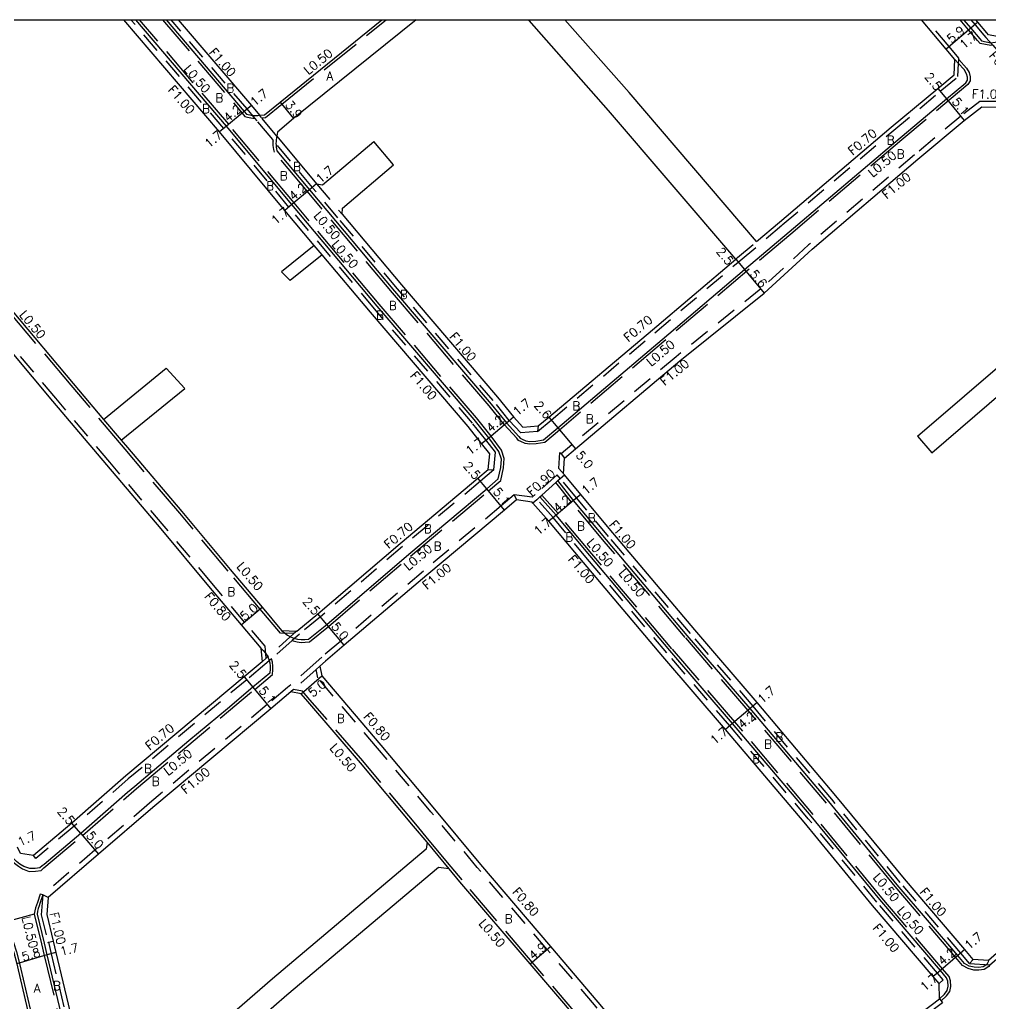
# Model space of a CAD drawing. Header units: metres. Extents: x -8800 to -8000, y -111600 to -110998.
# Drawn here: x -8624 to -8446.2, y -111180.1 to -111000 of the extents above; entities that cross this region are included whole.
import ezdxf

# ---------------------------------------------------------------- set-up
doc = ezdxf.new("R2010")
doc.units = ezdxf.units.M
doc.header["$LTSCALE"] = 2.5
doc.linetypes.add('22320', pattern=[2.5, 1.5, -1])
doc.linetypes.add('22330', pattern=[4, 3, -1])
for name, color, linetype in [('2101000', 7, 'Continuous'), ('2102000', 4, 'Continuous'), ('2102001', 191, 'Continuous'), ('2213000', 3, 'Continuous'), ('2227000', 1, 'Continuous'), ('2232000', 120, '22320'), ('2233000', 120, '22330'), ('9201100', 215, 'Continuous'), ('9201500', 222, 'Continuous'), ('9202100', 82, 'Continuous'), ('9202200', 82, 'Continuous'), ('9203500', 155, 'Continuous'), ('999', 7, 'Continuous')]:
    doc.layers.add(name, color=color, linetype=linetype)
doc.styles.add('Dm_Anotation', font='txt.shx', dxfattribs={"bigfont": 'pscdm.shx'})

msp = doc.modelspace()

# ---------------------------------------------------------------- linework, layer by layer
at = {"layer": '2101000'}
for points in [[(-8651.94, -111000), (-8659.99, -111005.5), (-8662.35, -111007.11), (-8662.47, -111009.81), (-8660.96, -111011.51), (-8652.35, -111021.56), (-8643.98, -111031.53), (-8635.95, -111040.92), (-8625.4, -111053.29), (-8614.19, -111066.59), (-8608.63, -111073.18)], [(-8570.05, -111041.34), (-8575.42, -111034.95), (-8587.39, -111020.56), (-8604.93, -111000)], [(-8594.95, -111000), (-8581.54, -111015.71), (-8580.07, -111017.48), (-8579.17, -111017.42), (-8576.29, -111015.09), (-8557.67, -111000)], [(-8551.35, -111000), (-8573.83, -111018.12), (-8576.76, -111020.62), (-8576.89, -111021.31), (-8569.6, -111030.07)], [(-8530.67, -111000.15), (-8530.79, -111000)], [(-8489, -111040.64), (-8484.77, -111037.06), (-8464.33, -111019.71), (-8455.79, -111012.58), (-8452.8, -111010.08), (-8452.65, -111007.28), (-8454.26, -111005.38), (-8458.78, -111000)], [(-8439.7, -111000), (-8441.27, -111001.33), (-8443.64, -111003.32), (-8446.49, -111002.78), (-8446.83, -111002.4), (-8448.44, -111000.48), (-8448.85, -111000)], [(-8440.69, -111167.22), (-8446.52, -111172.23), (-8449.32, -111172.06), (-8450.85, -111170.26), (-8461.92, -111157.32), (-8474.47, -111142.08), (-8488.89, -111125.03), (-8500.34, -111111.73), (-8515.35, -111093.98), (-8521.22, -111086.93), (-8524.21, -111083.35), (-8524.36, -111083.16), (-8524.18, -111080.27), (-8522.18, -111078.58), (-8503.08, -111062.49), (-8487.59, -111050.05), (-8478.8, -111042), (-8459.44, -111025.53), (-8450.95, -111018.43), (-8447.74, -111015.97), (-8444.94, -111016)], [(-8564.92, -111035.64), (-8554.05, -111048.55), (-8536.46, -111069.11), (-8533.55, -111072.71), (-8531.79, -111074.6), (-8528.99, -111074.38), (-8527.08, -111072.77), (-8508.09, -111056.77), (-8492.82, -111043.86)], [(-8605.41, -111076.98), (-8604.26, -111078.34), (-8594.3, -111090.05), (-8585.43, -111100.64), (-8579.58, -111107.59), (-8576, -111111.81), (-8573.2, -111111.94), (-8569.36, -111108.81), (-8554.31, -111095.93), (-8540.05, -111083.96), (-8538.16, -111082.37), (-8537.85, -111079.49), (-8539.39, -111077.58), (-8541.84, -111074.51), (-8559.75, -111053.58), (-8568.6, -111043.06)], [(-8629.22, -111056.51), (-8618.01, -111069.82), (-8608.11, -111081.53), (-8598.15, -111093.23), (-8589.39, -111103.7), (-8583.4, -111110.81), (-8579.82, -111115.06), (-8579.55, -111117.55), (-8582.86, -111120.32), (-8604.54, -111138.47), (-8614.45, -111147.11), (-8621.49, -111153.02), (-8623.85, -111152.64), (-8624.4, -111151.51)], [(-8473.97, -111193.29), (-8455.49, -111179.26), (-8455.55, -111176.46), (-8456.63, -111175.2), (-8467.75, -111162.19), (-8480.3, -111146.95), (-8494.68, -111129.95), (-8506.17, -111116.6), (-8520.71, -111099.41), (-8527.04, -111091.82), (-8529.96, -111088.5), (-8530.1, -111088.33), (-8532.97, -111087.94), (-8535.17, -111089.78), (-8549.39, -111101.73), (-8564.52, -111114.53), (-8567.96, -111117.45), (-8569, -111118.38), (-8568.65, -111120.14), (-8557.83, -111132.84), (-8548.03, -111144.53), (-8539.58, -111154.69), (-8526.75, -111169.71), (-8518.06, -111179.86), (-8509.56, -111190.07)], [(-8549.36, -111150.6), (-8551.82, -111147.65), (-8561.53, -111136.05), (-8571.2, -111124.84), (-8572.43, -111123.41), (-8574.3, -111123.07), (-8577.98, -111126.15), (-8599.59, -111144.24), (-8609.56, -111152.8), (-8618.8, -111160.74), (-8619.03, -111163.83), (-8617.84, -111168.69), (-8617.34, -111170.81), (-8612.84, -111189.72), (-8610.59, -111199.72), (-8610.16, -111201.63), (-8609.75, -111203.01)], [(-8537.07, -111228.89), (-8528.75, -111225.18), (-8517.88, -111220.26), (-8504.81, -111214.42), (-8499.47, -111211.63), (-8499.07, -111210.08), (-8513.33, -111193.21), (-8521.83, -111183), (-8530.47, -111172.89), (-8543.34, -111157.83), (-8545.32, -111155.45)], [(-8628.51, -111161.56), (-8626.71, -111165.73), (-8625.04, -111170.78), (-8624.54, -111172.89), (-8624.29, -111173.96), (-8622.29, -111182.35), (-8623.42, -111184.05), (-8626.66, -111184.49), (-8644.58, -111186.1), (-8659.83, -111187.81)]]:
    msp.add_lwpolyline(points, dxfattribs=at)
at = {"layer": '2102000'}
for points in [[(-8492.82, -111043.86), (-8516.13, -111016.63), (-8530.67, -111000.15)], [(-8489, -111040.64), (-8512.36, -111013.35), (-8524.14, -111000)], [(-8569.6, -111030.07), (-8568.49, -111030.22), (-8559.14, -111022.32)], [(-8564.92, -111035.64), (-8564.84, -111034.5), (-8555.49, -111026.6)], [(-8570.05, -111041.34), (-8576.02, -111046.14)], [(-8568.6, -111043.06), (-8574.46, -111047.77)], [(-8459.53, -111076.25), (-8433.7, -111054.09), (-8421.95, -111043.73)], [(-8456.92, -111079.29), (-8431.07, -111057.11), (-8419.35, -111046.77)], [(-8608.63, -111073.18), (-8597.18, -111063.82)], [(-8605.41, -111076.98), (-8593.75, -111067.55)], [(-8549.36, -111150.6), (-8549.52, -111151.9), (-8577.65, -111175.6), (-8594.34, -111190.09), (-8609.75, -111203.01)], [(-8545.32, -111155.45), (-8547.25, -111155.24), (-8575.03, -111178.62), (-8591.75, -111193.14), (-8608.51, -111207.26)]]:
    msp.add_lwpolyline(points, dxfattribs=at)
at = {"layer": '2102001'}
for points in [[(-8555.49, -111026.6), (-8559.14, -111022.32)], [(-8574.46, -111047.77), (-8576.02, -111046.14)], [(-8593.75, -111067.55), (-8597.18, -111063.82)], [(-8459.53, -111076.25), (-8456.92, -111079.29)]]:
    msp.add_lwpolyline(points, dxfattribs=at)
at = {"layer": '2213000'}
for points in [[(-8576, -111111.81), (-8575.51, -111112.27), (-8574.96, -111112.68), (-8574.37, -111113), (-8573.74, -111113.25), (-8573.09, -111113.42), (-8572.42, -111113.51), (-8571.74, -111113.5), (-8571.07, -111113.41), (-8567.75, -111110.72), (-8552.7, -111097.84), (-8538.44, -111085.88), (-8536.31, -111084.08), (-8535.87, -111081.99), (-8535.72, -111080.44), (-8536.2, -111079.08), (-8538.04, -111076.54), (-8540.71, -111073.23), (-8558.5, -111052.44), (-8574.12, -111033.86), (-8586.08, -111019.48), (-8602.7, -111000)], [(-8597.18, -111000), (-8582.85, -111016.79), (-8582.43, -111017.3), (-8582.14, -111017.38), (-8581.85, -111017.45), (-8581.56, -111017.5), (-8581.26, -111017.53), (-8580.96, -111017.54), (-8580.66, -111017.54), (-8580.36, -111017.52), (-8580.07, -111017.48)], [(-8451.07, -111000), (-8449.74, -111001.58), (-8448.13, -111003.49), (-8447.77, -111003.89), (-8446.09, -111004.23), (-8444.95, -111004.05), (-8443.64, -111003.32)], [(-8576.89, -111021.31), (-8576.96, -111021.64), (-8577.01, -111021.98), (-8577.03, -111022.31), (-8577.04, -111022.65), (-8577.03, -111022.99), (-8576.99, -111023.33), (-8576.94, -111023.67), (-8576.86, -111024), (-8570.9, -111031.16), (-8555.31, -111049.7), (-8537.61, -111070.39), (-8534.84, -111073.81), (-8532.55, -111076.31), (-8532.28, -111076.61), (-8531.95, -111076.78), (-8531.24, -111077.1), (-8530.52, -111077.23), (-8529.44, -111077.2), (-8528.03, -111076.93), (-8525.4, -111074.76), (-8506.32, -111058.55), (-8491.21, -111045.77), (-8483.03, -111038.86), (-8462.7, -111021.61), (-8454.19, -111014.5), (-8450.65, -111011.54), (-8450.38, -111011.06), (-8450.36, -111010.54), (-8450.55, -111009.89), (-8450.95, -111009.15), (-8451.99, -111008.01), (-8452.65, -111007.28)], [(-8446.52, -111172.23), (-8446.55, -111172.5), (-8446.82, -111172.98), (-8447.47, -111173.42), (-8448.31, -111173.51), (-8449.14, -111173.5), (-8450.07, -111173.28), (-8450.9, -111172.83), (-8452.14, -111171.37), (-8463.23, -111158.4), (-8475.78, -111143.15), (-8490.18, -111126.14), (-8501.69, -111112.76), (-8516.5, -111095.25), (-8522.54, -111088.01), (-8525.38, -111084.4), (-8524.95, -111084.02), (-8524.21, -111083.35)], [(-8455.49, -111179.26), (-8454.57, -111178.4), (-8454.06, -111177.73), (-8453.89, -111176.97), (-8453.96, -111176.07), (-8454.18, -111175.44), (-8455.33, -111174.1), (-8466.44, -111161.11), (-8479.01, -111145.84), (-8493.39, -111128.85), (-8504.88, -111115.5), (-8519.57, -111098.13), (-8525.74, -111090.72), (-8528.68, -111087.38), (-8529.2, -111087.84), (-8529.27, -111087.91), (-8529.96, -111088.5)], [(-8579.82, -111115.06), (-8579.36, -111115.5), (-8578.95, -111116), (-8578.62, -111116.55), (-8578.37, -111117.13), (-8578.19, -111117.74), (-8578.1, -111118.38), (-8578.09, -111119.01), (-8578.14, -111119.47)], [(-8585.95, -111126.17), (-8592.99, -111132.06)], [(-8619.53, -111154.65), (-8619.86, -111154.92), (-8620.3, -111155.28), (-8621.15, -111155.43), (-8622.14, -111155.44), (-8623.23, -111155.04), (-8623.94, -111154.59), (-8624.6, -111154.11), (-8625.24, -111153.48), (-8625.93, -111152.24), (-8632.46, -111137.98), (-8633.14, -111136.57)], [(-8599.28, -111137.33), (-8602.91, -111140.37), (-8604.23, -111141.52)], [(-8618.8, -111160.74), (-8619.77, -111160.25), (-8620.28, -111161.79), (-8620.44, -111162.27), (-8620.58, -111162.76), (-8620.7, -111163.25), (-8620.8, -111163.75), (-8619.49, -111169.09), (-8618.99, -111171.21), (-8614.48, -111190.15), (-8612.25, -111200.09), (-8611.81, -111202.03), (-8611.6, -111202.23), (-8611.37, -111202.41), (-8611.13, -111202.57), (-8610.87, -111202.71), (-8610.6, -111202.83), (-8610.33, -111202.91), (-8610.04, -111202.98), (-8609.75, -111203.01)]]:
    msp.add_lwpolyline(points, dxfattribs=at)
at = {"layer": '2227000'}
for points in [[(-8578.14, -111119.47), (-8578.16, -111119.65), (-8581.26, -111122.24), (-8585.95, -111126.17)], [(-8592.99, -111132.06), (-8599.28, -111137.33)], [(-8604.23, -111141.52), (-8612.82, -111149.01), (-8619.53, -111154.65)]]:
    msp.add_lwpolyline(points, dxfattribs=at)
at = {"layer": '2232000'}
for points in [[(-8538.16, -111082.37), (-8537.16, -111082.45), (-8536.82, -111079.18), (-8538.61, -111076.95), (-8541.07, -111073.87), (-8558.99, -111052.93), (-8574.66, -111034.31), (-8586.62, -111019.92), (-8603.62, -111000)], [(-8528.99, -111074.38), (-8529.11, -111075.39), (-8532.19, -111075.63), (-8534.3, -111073.37), (-8537.23, -111069.75), (-8554.82, -111049.2), (-8565.68, -111036.28), (-8570.27, -111030.83), (-8570.37, -111030.71), (-8577.52, -111022.11), (-8577.95, -111021.6), (-8580.5, -111018.52), (-8580.9, -111018.04), (-8582.31, -111016.35), (-8596.26, -111000)], [(-8529.11, -111075.39), (-8526.63, -111073.31), (-8507.64, -111057.31), (-8492.37, -111044.4), (-8492.02, -111044.11), (-8484.32, -111037.59), (-8463.88, -111020.24), (-8455.34, -111013.12), (-8452.11, -111010.42), (-8451.99, -111008.01), (-8451.95, -111007.31), (-8451.94, -111007.04), (-8453.72, -111004.93), (-8457.87, -111000)], [(-8449.76, -111000), (-8448.98, -111000.93), (-8447.36, -111002.86), (-8447.01, -111003.25), (-8445.74, -111004.68), (-8441.43, -111009.56), (-8439.33, -111011.94), (-8438.69, -111012.71), (-8437.56, -111014.08), (-8428.19, -111025.4), (-8419.83, -111035.43), (-8417.3, -111038.45)], [(-8578.81, -111116.9), (-8579.05, -111114.73), (-8582.79, -111110.29), (-8588.78, -111103.19), (-8597.54, -111092.72), (-8607.5, -111081.02), (-8617.39, -111069.31), (-8628.61, -111056), (-8638.68, -111044.2), (-8647.15, -111034.29), (-8655.52, -111024.32), (-8664.15, -111014.25), (-8667.33, -111010.53)], [(-8444.13, -111015.41), (-8444.46, -111015), (-8448.07, -111014.97), (-8451.57, -111017.65), (-8460.09, -111024.77), (-8479.46, -111041.25), (-8488.24, -111049.29), (-8503.71, -111061.71), (-8522.83, -111077.82), (-8524.82, -111079.5)], [(-8576.89, -111021.31), (-8577.18, -111020.96), (-8579.67, -111017.96), (-8579.73, -111017.88), (-8580.07, -111017.48)], [(-8569.6, -111030.07), (-8564.92, -111035.64)], [(-8492.82, -111043.86), (-8492.48, -111043.57), (-8489, -111040.64)], [(-8568.6, -111043.06), (-8570.05, -111041.34)], [(-8525.2, -111082.15), (-8525.02, -111079.25), (-8524.82, -111079.5), (-8524.18, -111080.27)], [(-8524.95, -111084.02), (-8524.21, -111083.35), (-8525.2, -111082.15)], [(-8537.16, -111082.45), (-8539.6, -111084.5), (-8553.86, -111096.47), (-8568.91, -111109.35), (-8572.76, -111112.48), (-8574.08, -111113.66), (-8577.88, -111117.01), (-8579.1, -111118.08), (-8582.41, -111120.86), (-8604.09, -111139.01), (-8614, -111147.65), (-8621.03, -111153.56), (-8621.49, -111153.02)], [(-8525.53, -111083.32), (-8529.55, -111086.95), (-8530.08, -111087.43)], [(-8449.32, -111172.06), (-8449.99, -111172.81), (-8451.61, -111170.91), (-8462.69, -111157.96), (-8475.23, -111142.72), (-8489.65, -111125.68), (-8501.1, -111112.38), (-8516.12, -111094.63), (-8521.99, -111087.57), (-8524.95, -111084.02), (-8525.53, -111083.32)], [(-8455.55, -111176.46), (-8454.79, -111175.81), (-8455.87, -111174.55), (-8466.99, -111161.55), (-8479.53, -111146.31), (-8493.92, -111129.3), (-8505.41, -111115.95), (-8519.95, -111098.77), (-8526.28, -111091.17), (-8529.2, -111087.84), (-8528.68, -111087.38), (-8528.31, -111087.04), (-8525.75, -111084.74), (-8525.38, -111084.4), (-8524.95, -111084.02)], [(-8533.38, -111086.98), (-8535.81, -111089.02), (-8550.04, -111100.96), (-8565.16, -111113.77), (-8568.62, -111116.7), (-8569.66, -111117.63), (-8574.95, -111122.3), (-8578.63, -111125.39), (-8600.24, -111143.48), (-8610.22, -111152.05), (-8619.77, -111160.25), (-8620.04, -111163.92), (-8618.81, -111168.92), (-8618.81, -111168.93), (-8618.72, -111168.9), (-8617.84, -111168.69)], [(-8530.08, -111087.43), (-8533.38, -111086.98), (-8532.97, -111087.94)], [(-8529.2, -111087.84), (-8529.27, -111087.91), (-8529.96, -111088.5)], [(-8573.2, -111111.94), (-8573.74, -111112.41), (-8578.81, -111116.9), (-8579.55, -111117.55)], [(-8569, -111118.38), (-8569.69, -111118.99), (-8573.83, -111122.65), (-8574.3, -111123.07)], [(-8494.74, -111208.72), (-8495.86, -111207.37), (-8510.17, -111190.59), (-8518.68, -111180.38), (-8527.35, -111170.23), (-8540.19, -111155.21), (-8548.65, -111145.05), (-8558.44, -111133.36), (-8569.39, -111120.5), (-8569.69, -111118.99)], [(-8449.99, -111172.81), (-8446.25, -111173.05), (-8440.17, -111167.83), (-8415.97, -111147.04), (-8408.24, -111140.55), (-8407.47, -111139.91), (-8406.23, -111138.87), (-8406.3, -111138.79), (-8406.75, -111138.26)], [(-8618.72, -111168.9), (-8618.21, -111171.02), (-8613.71, -111189.92), (-8611.47, -111199.91), (-8611.03, -111201.85), (-8610.62, -111203.27), (-8610.59, -111203.35), (-8609.49, -111207.13), (-8609.38, -111207.51), (-8609.04, -111208.66), (-8605.86, -111219.7), (-8603.59, -111228.07), (-8600.32, -111239.96), (-8598.77, -111246.31)], [(-8455.49, -111179.26), (-8455.19, -111179.66), (-8454.95, -111179.98), (-8473.42, -111194.01), (-8489.35, -111206.02), (-8492.51, -111208.4), (-8499.02, -111212.42), (-8504.42, -111215.23), (-8517.51, -111221.08), (-8528.38, -111226), (-8536.71, -111229.71), (-8539.52, -111230.97), (-8543.72, -111232.84), (-8553.78, -111237.42), (-8572.96, -111246.31)]]:
    msp.add_lwpolyline(points, dxfattribs=at)
at = {"layer": '2233000'}
for points in [[(-8574.08, -111113.66), (-8573.9, -111113.73), (-8573.18, -111113.91), (-8572.45, -111114.01), (-8571.71, -111114), (-8570.87, -111113.89), (-8567.43, -111111.1), (-8552.38, -111098.22), (-8538.12, -111086.26), (-8535.85, -111084.36), (-8535.38, -111082.07), (-8535.21, -111080.37), (-8535.75, -111078.84), (-8537.64, -111076.24), (-8540.32, -111072.91), (-8558.11, -111052.11), (-8573.73, -111033.54), (-8585.7, -111019.16), (-8602.04, -111000)], [(-8597.84, -111000), (-8583.23, -111017.11), (-8582.72, -111017.73), (-8582.27, -111017.86), (-8581.95, -111017.94), (-8581.63, -111017.99), (-8581.3, -111018.03), (-8580.97, -111018.04), (-8580.9, -111018.04)], [(-8579.67, -111017.96), (-8578.98, -111017.91), (-8575.97, -111015.48), (-8556.87, -111000)], [(-8445.74, -111004.68), (-8446.1, -111004.74), (-8448.04, -111004.35), (-8448.51, -111003.82), (-8450.18, -111001.84), (-8451.72, -111000)], [(-8573.74, -111112.41), (-8576.24, -111112.3), (-8579.96, -111107.91), (-8585.81, -111100.96), (-8594.68, -111090.37), (-8604.65, -111078.66), (-8614.58, -111066.91), (-8625.78, -111053.61), (-8636.33, -111041.24), (-8644.36, -111031.85), (-8652.73, -111021.88), (-8661.34, -111011.84), (-8662.97, -111009.99), (-8662.87, -111007.46)], [(-8451.95, -111007.31), (-8450.54, -111008.86), (-8450.08, -111009.7), (-8449.86, -111010.47), (-8449.88, -111011.19), (-8450.28, -111011.89), (-8462.38, -111021.99), (-8482.71, -111039.25), (-8506, -111058.93), (-8525.08, -111075.14), (-8527.81, -111077.4), (-8529.39, -111077.69), (-8530.55, -111077.73), (-8531.39, -111077.58), (-8532.16, -111077.23), (-8532.59, -111077.02), (-8532.92, -111076.65), (-8535.22, -111074.14), (-8537.99, -111070.71), (-8555.69, -111050.02), (-8571.29, -111031.48), (-8577.32, -111024.23), (-8577.43, -111023.77), (-8577.49, -111023.4), (-8577.53, -111023.03), (-8577.54, -111022.66), (-8577.53, -111022.29), (-8577.52, -111022.11)], [(-8608.63, -111073.18), (-8605.41, -111076.98)], [(-8446.25, -111173.05), (-8446.44, -111173.33), (-8447.29, -111173.9), (-8448.29, -111174.02), (-8449.21, -111174), (-8450.25, -111173.75), (-8451.27, -111173.15), (-8452.52, -111171.69), (-8463.62, -111158.72), (-8476.17, -111143.47), (-8490.56, -111126.47), (-8502.07, -111113.09), (-8516.89, -111095.57), (-8522.93, -111088.32), (-8525.75, -111084.74)], [(-8455.19, -111179.66), (-8454.19, -111178.74), (-8453.6, -111177.94), (-8453.39, -111177.01), (-8453.46, -111175.97), (-8453.74, -111175.18), (-8454.96, -111173.77), (-8466.06, -111160.79), (-8478.62, -111145.52), (-8493.01, -111128.53), (-8504.5, -111115.17), (-8519.19, -111097.81), (-8525.36, -111090.4), (-8528.31, -111087.04)], [(-8633.14, -111136.57), (-8633.59, -111136.78), (-8626.39, -111152.44), (-8625.66, -111153.76), (-8624.95, -111154.46), (-8624.23, -111154.99), (-8623.45, -111155.49), (-8622.23, -111155.94), (-8621.11, -111155.93), (-8620.08, -111155.75), (-8619.54, -111155.31), (-8612.5, -111149.39), (-8602.58, -111140.75), (-8580.94, -111122.63), (-8577.69, -111119.9), (-8577.59, -111119.04), (-8577.6, -111118.34), (-8577.7, -111117.64), (-8577.88, -111117.01)], [(-8498.85, -111211.26), (-8498.52, -111209.96), (-8512.94, -111192.88), (-8521.45, -111182.68), (-8530.09, -111172.57), (-8542.96, -111157.51), (-8544.94, -111155.13), (-8548.98, -111150.28), (-8551.43, -111147.32), (-8561.15, -111135.72), (-8570.82, -111124.51), (-8572.17, -111122.95), (-8573.83, -111122.65)], [(-8638.5, -111140.07), (-8638.06, -111139.84), (-8633.91, -111148.59), (-8631.37, -111154.78), (-8629.84, -111157.76), (-8628.05, -111161.36), (-8628.05, -111161.36), (-8626.24, -111165.55), (-8624.56, -111170.64), (-8624.05, -111172.78), (-8623.8, -111173.84), (-8621.81, -111182.23), (-8621.76, -111182.44), (-8623.13, -111184.52), (-8626.61, -111184.99), (-8644.53, -111186.6), (-8659.77, -111188.31), (-8659.83, -111187.81)], [(-8545.32, -111155.45), (-8549.36, -111150.6)], [(-8619.77, -111160.25), (-8620.25, -111160.1), (-8620.75, -111161.62), (-8620.92, -111162.12), (-8621.07, -111162.63), (-8621.19, -111163.14), (-8621.31, -111163.76), (-8619.98, -111169.21), (-8619.48, -111171.33), (-8614.97, -111190.26), (-8612.73, -111200.2), (-8612.26, -111202.28), (-8611.93, -111202.61), (-8611.67, -111202.82), (-8611.39, -111203), (-8611.09, -111203.16), (-8610.78, -111203.29), (-8610.59, -111203.35)]]:
    msp.add_lwpolyline(points, dxfattribs=at)
at = {"layer": '9201100'}
for points in [[(-8448.44, -111000.48), (-8449.74, -111001.58)], [(-8449.74, -111001.58), (-8454.26, -111005.38)], [(-8455.79, -111012.58), (-8454.19, -111014.5)], [(-8576.29, -111015.09), (-8573.83, -111018.12)], [(-8454.19, -111014.5), (-8450.95, -111018.43)], [(-8582.85, -111016.79), (-8586.08, -111019.48)], [(-8581.54, -111015.71), (-8582.85, -111016.79)], [(-8586.08, -111019.48), (-8587.39, -111020.56)], [(-8570.9, -111031.16), (-8574.12, -111033.86)], [(-8569.6, -111030.07), (-8570.9, -111031.16)], [(-8574.12, -111033.86), (-8575.42, -111034.95)], [(-8492.82, -111043.86), (-8491.21, -111045.77)], [(-8491.21, -111045.77), (-8487.59, -111050.05)], [(-8534.84, -111073.81), (-8533.55, -111072.71)], [(-8527.08, -111072.77), (-8525.4, -111074.76)], [(-8538.04, -111076.54), (-8534.84, -111073.81)], [(-8525.4, -111074.76), (-8522.18, -111078.58)], [(-8539.39, -111077.58), (-8538.04, -111076.54)], [(-8538.44, -111085.88), (-8540.05, -111083.96)], [(-8535.17, -111089.78), (-8538.44, -111085.88)], [(-8521.22, -111086.93), (-8522.54, -111088.01)], [(-8522.54, -111088.01), (-8525.74, -111090.72)], [(-8525.74, -111090.72), (-8527.04, -111091.82)], [(-8583.4, -111110.81), (-8579.58, -111107.59)], [(-8567.75, -111110.72), (-8569.36, -111108.81)], [(-8564.52, -111114.53), (-8567.75, -111110.72)], [(-8582.86, -111120.32), (-8581.26, -111122.24)], [(-8572.43, -111123.41), (-8568.65, -111120.14)], [(-8581.26, -111122.24), (-8577.98, -111126.15)], [(-8488.89, -111125.03), (-8490.18, -111126.14)], [(-8490.18, -111126.14), (-8493.39, -111128.85)], [(-8493.39, -111128.85), (-8494.68, -111129.95)], [(-8612.82, -111149.01), (-8614.45, -111147.11)], [(-8612.82, -111149.01), (-8609.56, -111152.8)], [(-8530.47, -111172.89), (-8526.75, -111169.71)], [(-8450.85, -111170.26), (-8452.14, -111171.37)], [(-8618.99, -111171.21), (-8624.54, -111172.89)], [(-8617.34, -111170.81), (-8618.99, -111171.21)], [(-8452.14, -111171.37), (-8455.33, -111174.1)], [(-8455.33, -111174.1), (-8456.63, -111175.2)]]:
    msp.add_lwpolyline(points, dxfattribs=at)
at = {"layer": '9202200'}
msp.add_lwpolyline([(-8621.31, -111163.76), (-8626.9, -111165.28)], dxfattribs=at)
at = {"layer": '999'}
msp.add_lwpolyline([(-8800, -111000), (-8000, -111000), (-8000, -111600), (-8800, -111600)], close=True, dxfattribs=at)

# ---------------------------------------------------------------- texts
at = {"layer": '9201500', "style": 'Dm_Anotation'}
for s, rotation, p in [('5.9', 40.1003, (-8453.29, -111004.43)), ('1.7', 40.1003, (-8450.99, -111005.44)), ('2.5', 309.8639, (-8458.33, -111010.49)), ('1.7', 39.7448, (-8580.96, -111015.97)), ('3.9', 309.0007, (-8575.47, -111015.6)), ('5.1', 309.5135, (-8453.31, -111015.07)), ('4.2', 39.7464, (-8585.82, -111018.83)), ('1.7', 39.7454, (-8589.33, -111023.58)), ('1.7', 39.7459, (-8568.94, -111030.06)), ('4.2', 40.0714, (-8573.85, -111033.2)), ('1.7', 39.7464, (-8577.09, -111037.64)), ('2.5', 310.2137, (-8496.49, -111042.5)), ('5.6', 310.2126, (-8490.36, -111046.63)), ('1.7', 40.4617, (-8532.82, -111072.66)), ('2.6', 310.258, (-8529.85, -111070.66)), ('4.2', 40.4601, (-8537.7, -111075.68)), ('1.7', 37.6111, (-8541.54, -111079.82)), ('5.0', 310.1117, (-8522.22, -111079.79)), ('2.5', 310.0016, (-8542.83, -111081.72)), ('1.7', 39.2653, (-8520.28, -111087.08)), ('5.1', 310.0055, (-8537.39, -111086.48)), ('4.2', 40.2835, (-8525.43, -111090.32)), ('1.7', 40.2797, (-8529, -111094.51)), ('5.0', 40.1044, (-8582.78, -111110.15)), ('2.5', 310.267, (-8572.24, -111106.57)), ('5.0', 310.2649, (-8567.02, -111111.16)), ('2.5', 309.9353, (-8585.71, -111118.2)), ('5.0', 40.7774, (-8570.27, -111124.13)), ('5.1', 309.9347, (-8580.31, -111122.87)), ('1.7', 40.7116, (-8488.01, -111125.31)), ('4.2', 40.2399, (-8491.6, -111129.95)), ('1.7', 40.2398, (-8496.66, -111132.8)), ('2.5', 310.6529, (-8617.19, -111145.01)), ('1.7', 25.6969, (-8623.89, -111151.4)), ('5.0', 310.6546, (-8611.91, -111149.43)), ('1.7', 40.5296, (-8450.09, -111170.38)), ('5.8', 16.88, (-8623.33, -111172.42)), ('1.7', 13.6978, (-8616.39, -111171.41)), ('4.9', 40.5228, (-8529.89, -111172.26)), ('4.2', 40.5284, (-8454.96, -111173.26)), ('1.7', 40.5295, (-8458.22, -111177.97))]:
    msp.add_text(s, height=1.6, rotation=rotation, dxfattribs=at).set_placement(p)
at = {"layer": '9202100', "style": 'Dm_Anotation'}
for s, p in [('A', (-8567.8, -111011.11)), ('B', (-8586.13, -111013.33)), ('B', (-8588.12, -111015.13)), ('B', (-8590.59, -111017.1)), ('B', (-8465.18, -111022.85)), ('B', (-8463.34, -111025.4)), ('B', (-8573.91, -111027.7)), ('B', (-8576.36, -111029.38)), ('B', (-8578.83, -111031.22)), ('B', (-8554.35, -111051.11)), ('B', (-8556.35, -111053.14)), ('B', (-8558.72, -111054.89)), ('B', (-8522.76, -111071.51)), ('B', (-8520.29, -111073.89)), ('B', (-8519.92, -111092.03)), ('B', (-8549.95, -111094)), ('B', (-8521.89, -111093.5)), ('B', (-8524.03, -111095.52)), ('B', (-8548.16, -111097.19)), ('B', (-8585.95, -111105.55)), ('B', (-8565.88, -111128.73)), ('B', (-8485.55, -111132.13)), ('B', (-8487.61, -111133.44)), ('B', (-8489.79, -111136.11)), ('B', (-8601.22, -111137.91)), ('B', (-8599.8, -111140.25)), ('B', (-8535.15, -111165.43)), ('A', (-8621.4, -111178.13)), ('B', (-8617.9, -111177.66))]:
    msp.add_text(s, height=1.6, dxfattribs=at).set_placement(p)
at = {"layer": '9203500', "style": 'Dm_Anotation'}
for s, rotation, p in [('F1.00', 311.1602, (-8589.4, -111006.06)), ('L0.50', 39.0173, (-8571.12, -111010.18)), ('F0.70', 311.4645, (-8446.53, -111006.68)), ('L0.50', 311.1597, (-8594.04, -111009.11)), ('F1.00', 311.1588, (-8596.94, -111012.92)), ('F1.00', 359.4196, (-8449.58, -111014.4)), ('F0.70', 39.8676, (-8471.42, -111024.92)), ('L0.50', 40.3399, (-8467.75, -111028.96)), ('F1.00', 39.8716, (-8465.18, -111032.92)), ('L0.50', 310.4758, (-8570.23, -111035.95)), ('L0.50', 310.4758, (-8566.93, -111041.19)), ('L0.50', 310.1157, (-8624.16, -111054.06)), ('F0.70', 40.1123, (-8512.51, -111059.1)), ('F1.00', 310.551, (-8545.36, -111058.12)), ('L0.50', 40.3399, (-8508.33, -111063.58)), ('F1.00', 40.1113, (-8505.81, -111067.11)), ('F1.00', 310.5496, (-8552.56, -111065.23)), ('F0.90', 42.0487, (-8530.19, -111087.34)), ('F0.70', 40.5526, (-8556.39, -111096.97)), ('F1.00', 310.5262, (-8516.11, -111092.5)), ('L0.50', 40.5524, (-8552.78, -111100.98)), ('L0.50', 310.5268, (-8520.19, -111095.84)), ('F1.00', 310.5268, (-8523.66, -111098.85)), ('L0.50', 310.1101, (-8584.34, -111100.16)), ('F1.00', 40.1113, (-8549.38, -111104.47)), ('L0.50', 310.5268, (-8514.37, -111101.37)), ('F0.80', 310.1043, (-8590.24, -111105.67)), ('F0.80', 310.4376, (-8561.11, -111127.65)), ('F0.70', 39.9369, (-8600.15, -111133.85)), ('L0.50', 310.7804, (-8567.28, -111133.39)), ('L0.50', 39.9349, (-8596.79, -111138.47)), ('F1.00', 39.9338, (-8593.58, -111141.86)), ('L0.50', 309.4652, (-8467.74, -111157.08)), ('F0.80', 310.4376, (-8533.85, -111159.75)), ('F1.00', 310.5262, (-8459.23, -111159.77)), ('L0.50', 310.5268, (-8463.34, -111163.19)), ('L0.50', 283.7002, (-8623.6, -111164.36)), ('F1.00', 283.6981, (-8618.52, -111163.62)), ('L0.50', 310.7804, (-8540.01, -111165.5)), ('F1.00', 310.5268, (-8467.83, -111166.38))]:
    msp.add_text(s, height=1.6, rotation=rotation, dxfattribs=at).set_placement(p)

doc.saveas('drawing.dxf')
